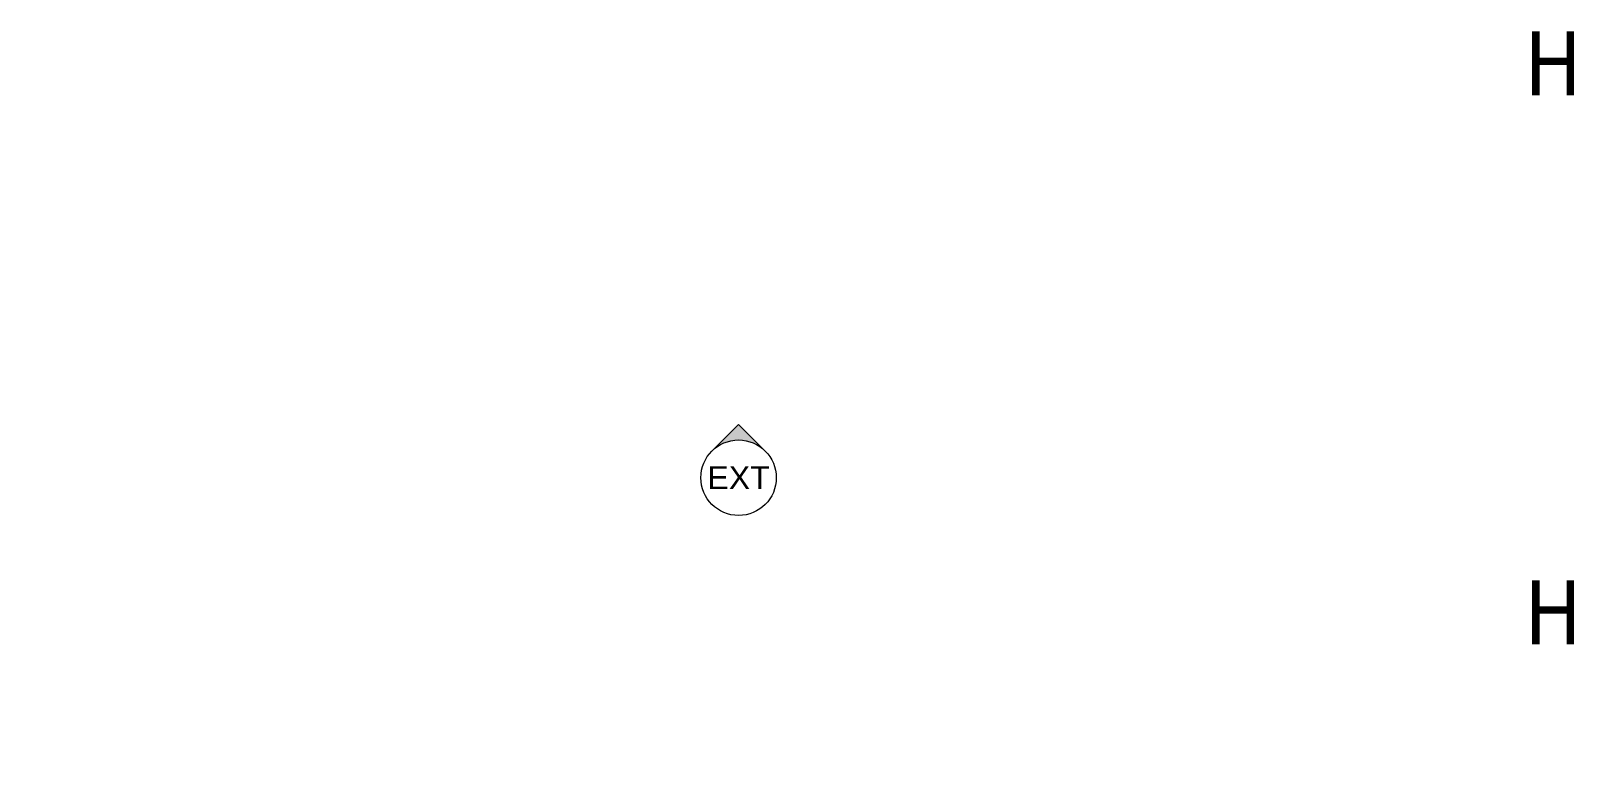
# Model space of a CAD drawing. Header units: millimetres. Extents: x -20000 to 230000, y -17405 to 25402.
# Drawn here: x 74631 to 75474, y -5473 to -5076 of the extents above; entities that cross this region are included whole.
import ezdxf
from ezdxf.enums import TextEntityAlignment as Align

# ---------------------------------------------------------------- set-up
doc = ezdxf.new("R2010")
doc.units = ezdxf.units.MM
doc.header["$PDMODE"] = 35
doc.header["$PDSIZE"] = 0.5
doc.layers.get('0').update_dxf_attribs({"lineweight": 13})
doc.layers.get('Defpoints').update_dxf_attribs({"true_color": 0xc2a584})
doc.layers.add('0 - 1 (validé)', color=3, linetype='Continuous', lineweight=13)
doc.layers.add('1 - Texte', color=7, linetype='Continuous', lineweight=13)
doc.layers.add('Non visible', color=163, linetype='Continuous', lineweight=25, plot=False)
doc.styles.get("Standard").update_dxf_attribs({"font": 'ARIALUNI.TTF'})
doc.styles.add('Texte Poralu', font='tahomabd.ttf')
doc.dimstyles.new('30 - 1000', dxfattribs={"dimtxt": 10, "dimasz": 10, "dimexe": 5, "dimexo": 2.5, "dimgap": 5, "dimtad": 1, "dimdec": 1, "dimtxsty": 'Texte Poralu', "dimcen": 5, "dimazin": 0, "dimtfac": 1, "dimtdec": 1, "dimtmove": 0, "dimatfit": 3, "dimfxl": 1, "dimarcsym": 0})

# ---------------------------------------------------------------- blocks, each defined once
blk = doc.blocks.new('Cadre Coupe_Elev')
at = {"color": 7}
blk.add_attdef('REPERE_1', text='', height=300, dxfattribs=at).set_placement((1000, 9000), align=Align.MIDDLE_CENTER)
at = {"layer": '1 - Texte', "color": 7}
for tag, p in [('DEFINITION1', (5000, 1200)), ('DEFINITION2', (5000, 800))]:
    blk.add_attdef(tag, text='', height=250, dxfattribs=at).set_placement(p, align=Align.MIDDLE_CENTER)
at = {"layer": 'Non visible', "style": 'Texte Poralu'}
for p in [(5447.11721373623, 4905.799125232807), (5447.11721373623, 4605.799125232807)]:
    blk.add_attdef('REPERE_2', text='', height=35, dxfattribs=at).set_placement(p, align=Align.MIDDLE_LEFT)
blk = doc.blocks.new('*U189')
h = blk.add_hatch(color=256)
edge = h.paths.add_edge_path()
edge.add_line((-2.072522045462071e-13, 29.16815472393788), (-14.58407736196905, 14.58407736197051))
edge.add_arc((1.103117597267565e-11, -1.326938559031979e-11), 20.62500000001327, 90.00000000003098, 134.9999999999927, ccw=False)
edge.add_arc((-8.900435943814897e-12, -8.125056183416809e-12), 20.62500000000813, 45.00000000000222, 89.99999999997573, ccw=False)
edge.add_line((14.58407736196884, 14.58407736197071), (-2.060573933704291e-13, 29.16815472393788))
for p, q in [((0.00170546913411465, 29.16815472393787), (-14.58407736197124, 14.58407736196831)), ((14.58407736196884, 14.58407736197071), (0.00170546913411465, 29.16815472393787))]:
    blk.add_line(p, q)
blk.add_circle((0, 0), 20.625)
at = {"insert": (0, 0), "char_height": 12.5, "attachment_point": 5}
blk.add_mtext('EXT', dxfattribs=at)
blk = doc.blocks.new('*D795')
at = {"layer": 'Defpoints', "color": 0, "lineweight": -2, "transparency": 16777216}
blk.add_line((74840.00000000013, -3995.668358776812), (74875.99227669596, -3995.668358776812), dxfattribs=at)
at = {"layer": 'Defpoints', "color": 0, "transparency": 16777216}
for p in [(74837.50000000013, -3995.668358776812), (74837.50000000019, -3995.668358776812), (70000, -6205.668358776824)]:
    blk.add_point(p, dxfattribs=at)
at = {"layer": 'Defpoints', "color": 0, "transparency": 16777216, "insert": (74859.24613834807, -3985.463523316771), "char_height": 10, "attachment_point": 5, "style": 'Texte Poralu'}
blk.add_mtext('2210', dxfattribs=at)
blk = doc.blocks.new('*D796')
at = {"layer": 'Defpoints', "color": 0, "lineweight": -2, "transparency": 16777216}
blk.add_line((75119.99999999994, -3815.668358776811), (75155.99227669578, -3815.668358776811), dxfattribs=at)
at = {"layer": 'Defpoints', "color": 0, "transparency": 16777216}
for p in [(75117.49999999994, -3815.668358776811), (75117.5, -3815.668358776811), (70000, -6205.668358776824)]:
    blk.add_point(p, dxfattribs=at)
at = {"layer": 'Defpoints', "color": 0, "transparency": 16777216, "insert": (75139.24613834788, -3805.460165358409), "char_height": 10, "attachment_point": 5, "style": 'Texte Poralu'}
blk.add_mtext('2390', dxfattribs=at)
blk = doc.blocks.new('*D797')
at = {"layer": 'Defpoints', "color": 0, "lineweight": -2, "transparency": 16777216}
blk.add_line((75420.00000000012, -3505.668358776827), (75455.99227669589, -3505.668358776827), dxfattribs=at)
at = {"layer": 'Defpoints', "color": 0, "transparency": 16777216}
for p in [(75417.50000000012, -3505.668358776827), (75417.50000000012, -3505.668358776827), (70000, -6205.668358776824)]:
    blk.add_point(p, dxfattribs=at)
at = {"layer": 'Defpoints', "color": 0, "transparency": 16777216, "insert": (75439.246138348, -3495.463523316786), "char_height": 10, "attachment_point": 5, "style": 'Texte Poralu'}
blk.add_mtext('2700', dxfattribs=at)
blk = doc.blocks.new('*D798')
at = {"layer": 'Defpoints', "color": 0, "lineweight": -2, "transparency": 16777216}
blk.add_line((74750.00000000012, -4005.668358776812), (74785.99227669624, -4005.668358776812), dxfattribs=at)
at = {"layer": 'Defpoints', "color": 0, "transparency": 16777216}
for p in [(74747.50000000012, -4005.668358776812), (74747.50000000047, -4005.668358776812), (70000, -6205.668358776824)]:
    blk.add_point(p, dxfattribs=at)
at = {"layer": 'Defpoints', "color": 0, "transparency": 16777216, "insert": (74769.24613834835, -3995.463523316771), "char_height": 10, "attachment_point": 5, "style": 'Texte Poralu'}
blk.add_mtext('2200', dxfattribs=at)

msp = doc.modelspace()

# ---------------------------------------------------------------- block references
msp.add_blockref('*U189', (75017.50165288843, -5320.671534170389))
at = {"layer": '0 - 1 (validé)'}
ref = msp.add_blockref('Cadre Coupe_Elev', (70000, -10000), dxfattribs=at)
ref.add_attrib('REPERE_2', 'H', dxfattribs={"layer": 'Non visible', "height": 35, "style": 'Texte Poralu'}).set_placement((75447.11721373623, -5094.200874767193), align=Align.MIDDLE_LEFT)
ref.add_attrib('REPERE_2', 'H', dxfattribs={"layer": 'Non visible', "height": 35, "style": 'Texte Poralu'}).set_placement((75447.11721373623, -5394.200874767193), align=Align.MIDDLE_LEFT)

# ---------------------------------------------------------------- dimensions: what is measured, and where the dimension line sits
at = {"layer": 'Defpoints'}
for feature_location, offset, picture, middle in [((75417.50000000012, -3505.668358776827), (0, 0), '*D797', (75439.246138348, -3495.463523316786)), ((75117.49999999994, -3815.668358776811), (5.820766091346741e-11, 0), '*D796', (75139.24613834788, -3805.460165358409)), ((74837.50000000013, -3995.668358776812), (5.820766091346741e-11, 0), '*D795', (74859.24613834807, -3985.463523316771)), ((74747.50000000012, -4005.668358776812), (3.4924596548080444e-10, 0), '*D798', (74769.24613834835, -3995.463523316771))]:
    dim = msp.add_ordinate_dim(feature_location=feature_location, offset=offset, dtype=0, origin=(70000, -6205.668358776824), dimstyle='30 - 1000', dxfattribs=at)
    dim.commit()
    dim.dimension.update_dxf_attribs({"geometry": picture, "text_midpoint": middle})

doc.saveas('drawing.dxf')
